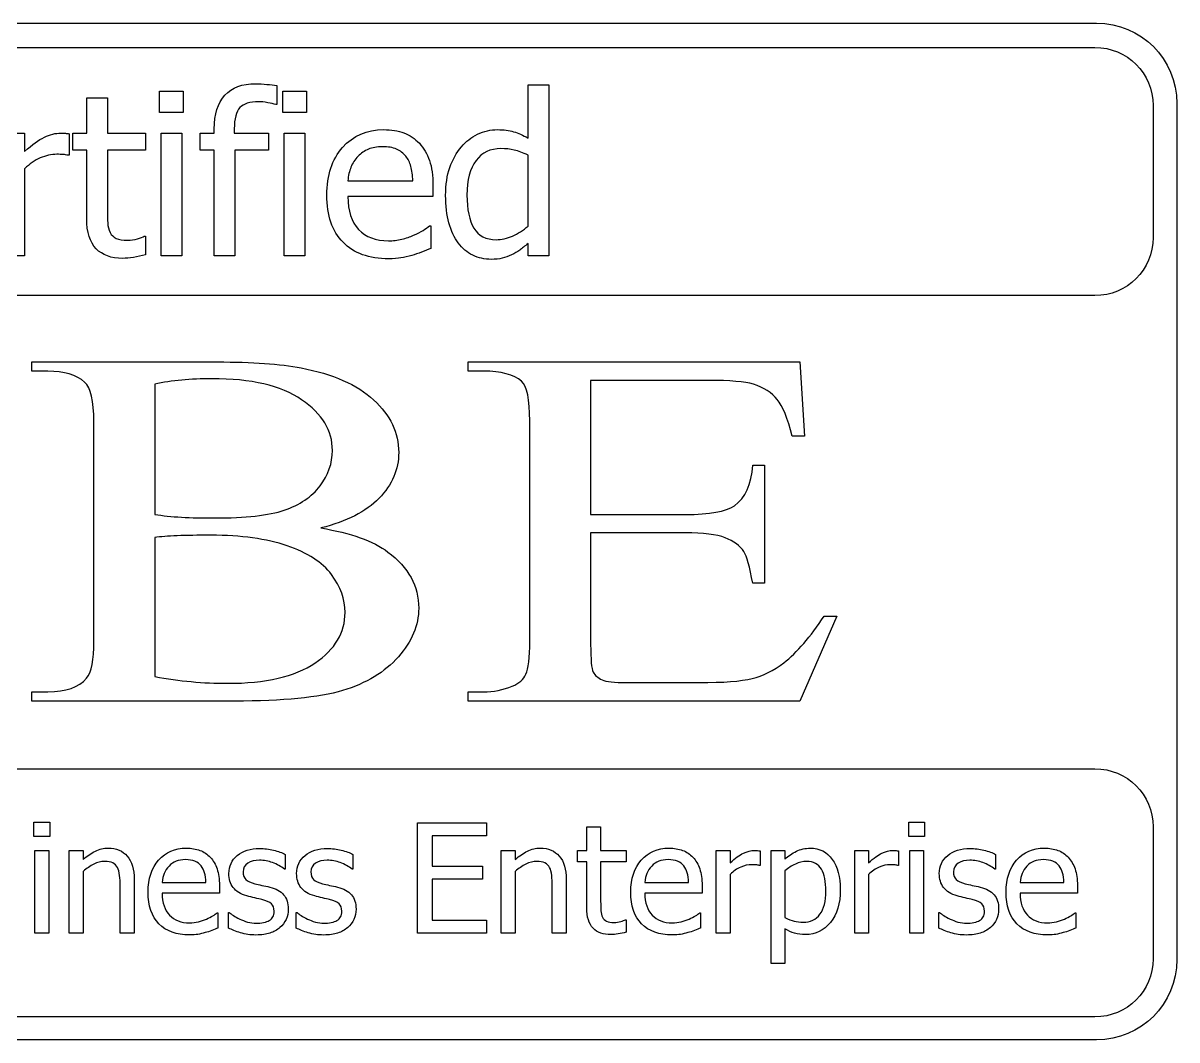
# Model space of a CAD drawing. Extents: x 0 to 436, y 0 to 122.
# Drawn here: x 384.6 to 435.8, y 0.1 to 45.3 of the extents above; entities that cross this region are included whole.
import ezdxf

# ---------------------------------------------------------------- set-up
doc = ezdxf.new("R2010")
doc.units = 0
doc.layers.get('0').update_dxf_attribs({"linetype": 'CONTINUOUS'})

msp = doc.modelspace()

# ---------------------------------------------------------------- linework, layer by layer
at = {"color": 1}
for points in [[(347.784152, 45.27106), (432.20096, 45.27106)], [(435.77067, 41.701348), (435.77067, 3.71097)], [(432.20096, 0.141259), (347.784152, 0.141259)]]:
    msp.add_lwpolyline(points, dxfattribs=at)
at = {"color": 7}
for points in [[(347.829672, 44.189999), (432.13393, 44.189999)], [(406.969141, 40.169547), (406.969141, 42.532827), (407.887111, 42.532827), (407.887111, 34.935167)], [(395.816821, 42.493768), (395.816791, 41.653916)], [(387.379291, 36.605089), (387.379291, 39.62755), (386.759181, 39.62755), (386.759181, 40.389269), (387.379291, 40.389269), (387.379291, 41.956651), (388.297261, 41.956651), (388.297261, 40.389269), (389.986711, 40.389269), (389.986711, 39.62755), (388.297261, 39.62755), (388.297261, 37.034777)], [(395.816791, 41.653916), (395.767991, 41.653916)], [(434.70928, 41.614653), (434.70928, 35.750799)], [(393.932061, 40.574823), (393.932061, 40.389276), (395.450611, 40.389276), (395.450611, 39.627557), (393.961351, 39.627557), (393.961351, 34.935174), (393.043391, 34.935174), (393.043391, 39.627557), (392.423271, 39.627557), (392.423271, 40.389276), (393.043391, 40.389276), (393.043391, 40.56994)], [(384.625421, 38.807272), (384.625421, 34.935202), (383.707451, 34.935202), (383.707451, 40.389304), (384.625421, 40.389304), (384.625421, 39.578757)], [(386.598071, 40.359974), (386.598041, 39.402941)], [(386.598041, 39.402941), (386.549241, 39.402941)], [(406.969141, 36.263292), (406.969141, 39.407823)], [(398.971081, 38.270128), (401.856831, 38.270128)], [(402.750391, 38.06505), (402.750391, 37.567003), (398.971091, 37.567003)], [(402.594141, 36.268175), (402.647841, 36.268175), (402.647841, 35.267198)], [(389.932951, 35.809192), (389.986651, 35.809192), (389.986651, 34.983996)], [(407.887111, 34.935167), (406.969141, 34.935167), (406.969141, 35.491808)], [(432.13393, 33.175452), (347.829672, 33.175452)], [(385.655575, 29.822057), (384.937434, 29.822057), (384.937434, 30.232803), (393.189014, 30.232803)], [(404.989064, 29.822057), (404.313169, 29.822057), (404.313169, 30.232803), (419.028028, 30.232803), (419.239245, 26.935733), (418.690075, 26.935733)], [(390.400931, 29.244791), (390.400931, 23.461044)], [(409.74851, 29.411311), (409.74851, 23.461044), (413.944708, 23.461044)], [(414.986712, 29.411311), (409.74851, 29.411311)], [(387.69735, 17.843815), (387.69735, 27.568504)], [(407.044918, 17.832713), (407.044918, 27.612909)], [(416.944008, 25.647989), (417.46501, 25.647989), (417.46501, 20.408202), (416.944008, 20.408202)], [(413.944708, 22.650654), (409.74851, 22.650654), (409.74851, 17.688397)], [(390.400931, 22.439725), (390.400931, 16.267438)], [(420.112279, 18.953939), (420.675526, 18.953939), (419.028028, 15.179517), (404.313169, 15.179517), (404.313169, 15.590263), (404.989064, 15.590263)], [(411.325606, 16.001009), (414.564279, 16.001009)], [(393.949401, 15.179517), (384.937434, 15.179517), (384.937434, 15.590263), (385.655575, 15.590263)], [(347.829672, 12.176178), (432.13393, 12.176178)], [(409.575591, 6.007626), (409.575591, 8.03904), (409.158801, 8.03904), (409.158801, 8.550996), (409.575591, 8.550996), (409.575591, 9.604443), (410.192561, 9.604443), (410.192561, 8.550996), (411.328051, 8.550996), (411.328051, 8.03904), (410.192561, 8.03904), (410.192561, 6.296421)], [(434.70928, 9.600831), (434.70928, 3.736976)], [(387.220141, 7.622259), (387.220141, 4.885264), (386.603171, 4.885264), (386.603171, 8.550999), (387.220141, 8.550999), (387.220141, 8.14406)], [(396.192521, 8.37379), (396.192521, 7.714155), (396.159721, 7.714155)], [(399.198621, 8.37379), (399.198621, 7.714155), (399.165821, 7.714155)], [(406.398791, 7.622259), (406.398791, 4.885264), (405.781821, 4.885264), (405.781821, 8.550999), (406.398791, 8.550999), (406.398791, 8.14406)], [(415.942231, 7.487737), (415.942231, 4.885295), (415.325251, 4.885295), (415.325251, 8.55103), (415.942221, 8.55103), (415.942221, 8.006256)], [(417.26805, 8.5313), (417.26805, 7.888079)], [(418.37072, 5.069036), (418.37072, 3.533169), (417.75375, 3.533169), (417.75375, 8.550992), (418.37072, 8.550992), (418.37072, 8.167025)], [(422.0857, 7.487737), (422.0857, 4.885295), (421.46873, 4.885295), (421.46873, 8.55103), (422.0857, 8.55103), (422.0857, 8.006256)], [(423.41153, 8.5313), (423.41152, 7.888079)], [(427.72374, 8.37379), (427.72374, 7.714155), (427.69094, 7.714155)], [(417.26805, 7.888079), (417.23525, 7.888079)], [(423.41152, 7.888079), (423.37872, 7.888079)], [(389.484561, 7.264546), (389.484611, 4.885261)], [(408.663211, 7.264546), (408.663261, 4.885261)], [(418.37072, 7.648507), (418.37072, 5.571148)], [(389.484611, 4.885261), (388.867641, 4.885261), (388.867641, 6.972466)], [(390.731641, 7.126711), (392.671201, 7.126709)], [(393.271771, 6.988877), (393.271771, 6.654137), (390.731681, 6.654137)], [(408.663261, 4.885261), (408.046291, 4.885261), (408.046291, 6.972466)], [(412.155031, 7.126711), (414.094591, 7.126709)], [(414.695151, 6.988877), (414.695151, 6.654137), (412.155061, 6.654137)], [(428.81327, 7.126711), (430.75284, 7.126709)], [(431.3534, 6.988877), (431.3534, 6.654137), (428.81331, 6.654137)], [(393.166751, 5.781182), (393.202851, 5.781182), (393.202851, 5.10842)], [(393.675431, 5.105137), (393.675431, 5.79759), (393.708231, 5.79759)], [(396.681531, 5.105137), (396.681531, 5.79759), (396.714331, 5.79759)], [(414.590131, 5.781182), (414.626231, 5.781182), (414.626231, 5.10842)], [(425.20665, 5.105137), (425.20665, 5.79759), (425.23945, 5.79759)], [(431.24839, 5.781182), (431.28449, 5.781182), (431.28449, 5.10842)], [(411.292121, 5.472694), (411.328221, 5.472694), (411.328221, 4.918075)], [(410.645621, 4.813055), (410.645451, 4.813062)], [(432.13393, 1.161629), (347.829672, 1.161629)]]:
    msp.add_lwpolyline(points, dxfattribs=at)
for points in [[(391.661541, 41.302354), (390.616621, 41.302354), (390.616621, 42.254502), (391.661541, 42.254502)], [(397.130291, 41.302354), (396.085371, 41.302354), (396.085371, 42.254502), (397.130291, 42.254502)], [(391.598041, 34.935167), (390.680071, 34.935167), (390.680071, 40.389269), (391.598041, 40.389269)], [(397.066791, 34.935167), (396.148821, 34.935167), (396.148821, 40.389269), (397.066791, 40.389269)], [(406.969141, 36.263296)], [(388.971031, 34.827742)], [(400.782601, 34.808217)], [(397.779489, 22.861577)], [(385.740151, 9.164686), (385.037851, 9.164686), (385.037851, 9.804631), (385.740151, 9.804631)], [(402.063631, 4.885261), (402.063631, 9.771813), (405.118951, 9.771813), (405.118951, 9.194222), (402.713421, 9.194222), (402.713421, 7.855261), (404.954861, 7.855261), (404.954861, 7.27767), (402.713421, 7.27767), (402.713421, 5.462852), (405.118951, 5.462852), (405.118951, 4.885261)], [(424.57002, 9.164686), (423.86772, 9.164686), (423.86772, 9.804631), (424.57002, 9.804631)], [(385.697451, 4.885261), (385.080481, 4.885261), (385.080481, 8.550996), (385.697451, 8.550996)], [(424.52732, 4.885261), (423.91035, 4.885261), (423.91035, 8.550996), (424.52732, 8.550996)], [(420.19211, 6.746024)], [(420.82877, 6.814937)], [(391.949211, 4.799941)], [(394.892931, 4.796661)], [(397.899031, 4.796661)], [(413.372601, 4.799941)], [(426.42415, 4.796661)], [(430.03086, 4.799941)]]:
    msp.add_lwpolyline(points, close=True, dxfattribs=at)
at = {"color": 1}
for points in [[(432.20096, 45.27106), (434.17858, 45.27106), (435.77067, 43.678968), (435.77067, 41.701348)], [(435.77067, 3.71097), (435.77067, 1.733349), (434.17858, 0.141259), (432.20096, 0.141259)]]:
    msp.add_open_spline(points, degree=3, dxfattribs=at)
at = {"color": 7}
for points in [[(432.13393, 44.189999), (433.56068, 44.189999), (434.70928, 43.041395), (434.70928, 41.614653)], [(393.517021, 42.068962), (393.832774, 42.41076), (394.285248, 42.581658), (394.874441, 42.581658)], [(394.874441, 42.581658), (395.043714, 42.581658), (395.209731, 42.571892), (395.372491, 42.552358)], [(395.372491, 42.552358), (395.535251, 42.536085), (395.683361, 42.516555), (395.816821, 42.493768)], [(393.043391, 40.56994), (393.043391, 41.227491), (393.201268, 41.727166), (393.517021, 42.068962)], [(394.176201, 41.517204), (394.013441, 41.344678), (393.932061, 41.030551), (393.932061, 40.574823)], [(395.006281, 41.780876), (394.618908, 41.780876), (394.342214, 41.692986), (394.176201, 41.517204)], [(395.416431, 41.736926), (395.263438, 41.766226), (395.126721, 41.780876), (395.006281, 41.780876)], [(395.767991, 41.653916), (395.686611, 41.683216), (395.569424, 41.710886), (395.416431, 41.736926)], [(398.736711, 39.74962), (399.202211, 40.276964), (399.810938, 40.540636), (400.562891, 40.540636)], [(400.562891, 40.540636), (400.901431, 40.540636), (401.200908, 40.491808), (401.461321, 40.394152)], [(404.727931, 40.335559), (405.011131, 40.472277), (405.307354, 40.540637), (405.616601, 40.540637)], [(405.616601, 40.540637), (405.890034, 40.540637), (406.127664, 40.509713), (406.329491, 40.447867)], [(384.625421, 39.578757), (384.960708, 39.874981), (385.252048, 40.083314), (385.499441, 40.203757)], [(385.499441, 40.203757), (385.750095, 40.327455), (385.992608, 40.389304), (386.226981, 40.389304)], [(386.226981, 40.389304), (386.321381, 40.389304), (386.391368, 40.386037), (386.436941, 40.379504)], [(386.436941, 40.379504), (386.485741, 40.376237), (386.539451, 40.369727), (386.598071, 40.359974)], [(401.461321, 40.394152), (401.721741, 40.296495), (401.949608, 40.1435), (402.144921, 39.935167)], [(404.010151, 39.778918), (404.208717, 40.016548), (404.447977, 40.202095), (404.727931, 40.335559)], [(406.329491, 40.447867), (406.531311, 40.389273), (406.744527, 40.2965), (406.969141, 40.169547)], [(386.056081, 39.446921), (385.808688, 39.446921), (385.562921, 39.39321), (385.318781, 39.285788)], [(386.329521, 39.437121), (386.254648, 39.443654), (386.163501, 39.446921), (386.056081, 39.446921)], [(386.549241, 39.402941), (386.480888, 39.422474), (386.407648, 39.433867), (386.329521, 39.437121)], [(398.038471, 37.63048), (398.038471, 38.519151), (398.271218, 39.225531), (398.736711, 39.74962)], [(399.884171, 39.671495), (399.714898, 39.59988), (399.560274, 39.494086), (399.420301, 39.354112)], [(400.509171, 39.7838), (400.265024, 39.7838), (400.056691, 39.746365), (399.884171, 39.671495)], [(401.129281, 39.676378), (400.963268, 39.747992), (400.756564, 39.7838), (400.509171, 39.7838)], [(401.544321, 39.363878), (401.436901, 39.500596), (401.298554, 39.604763), (401.129281, 39.676378)], [(402.144921, 39.935167), (402.340234, 39.726833), (402.489974, 39.4713), (402.594141, 39.168566)], [(403.497461, 38.860949), (403.621154, 39.212511), (403.792051, 39.518501), (404.010151, 39.778918)], [(405.767961, 39.700796), (405.295961, 39.700796), (404.926497, 39.523387), (404.659571, 39.16857)], [(406.353901, 39.637316), (406.174867, 39.679636), (405.979554, 39.700796), (405.767961, 39.700796)], [(406.969141, 39.407823), (406.741274, 39.5185), (406.536194, 39.594998), (406.353901, 39.637316)], [(385.318781, 39.285788), (385.074641, 39.178366), (384.843521, 39.01886), (384.625421, 38.807272)], [(399.420301, 39.354112), (399.283581, 39.210883), (399.179414, 39.051378), (399.107801, 38.875597)], [(401.768931, 38.909777), (401.716864, 39.088813), (401.641994, 39.24018), (401.544321, 39.363878)], [(402.594141, 39.168566), (402.698308, 38.869086), (402.750391, 38.501248), (402.750391, 38.06505)], [(404.659571, 39.16857), (404.392644, 38.817007), (404.259181, 38.307567), (404.259181, 37.640249)], [(399.107801, 38.875597), (399.036188, 38.703071), (398.990614, 38.501248), (398.971081, 38.270128)], [(401.856831, 38.270128), (401.850164, 38.517524), (401.820864, 38.73074), (401.768931, 38.909777)], [(403.311911, 37.620715), (403.311911, 38.09923), (403.373761, 38.512641), (403.497461, 38.860949)], [(398.756251, 35.540636), (398.277731, 36.032172), (398.038471, 36.728787), (398.038471, 37.63048)], [(398.971091, 37.567003), (398.971091, 36.932237), (399.130598, 36.447211), (399.449611, 36.111925)], [(403.458391, 36.400012), (403.360738, 36.754829), (403.311911, 37.16173), (403.311911, 37.620715)], [(404.259181, 37.640249), (404.259181, 36.998973), (404.361717, 36.507436), (404.566791, 36.16564)], [(388.297261, 37.034777), (388.297261, 36.758083), (388.302128, 36.544867), (388.311861, 36.395128)], [(387.799211, 35.25255), (387.519265, 35.539008), (387.379291, 35.989854), (387.379291, 36.605089)], [(388.311861, 36.395128), (388.321661, 36.245388), (388.359095, 36.105414), (388.424161, 35.975206)], [(403.873431, 35.51134), (403.694397, 35.752225), (403.556051, 36.048449), (403.458391, 36.400012)], [(388.424161, 35.975206), (388.479495, 35.861274), (388.569015, 35.775011), (388.692721, 35.716417)], [(399.449611, 36.111925), (399.768618, 35.776638), (400.209698, 35.608995), (400.772851, 35.608995)], [(401.363671, 35.677355), (401.558984, 35.722928), (401.734764, 35.781522), (401.891011, 35.853136)], [(401.891011, 35.853136), (402.057031, 35.928006), (402.197004, 35.99962), (402.310931, 36.06798)], [(402.310931, 36.06798), (402.424864, 36.139594), (402.519268, 36.206326), (402.594141, 36.268175)], [(404.566791, 36.16564), (404.771871, 35.827098), (405.100647, 35.657827), (405.553121, 35.657827)], [(406.280661, 35.81896), (406.524801, 35.929637), (406.754294, 36.077749), (406.969141, 36.263296)], [(388.692721, 35.716417), (388.816421, 35.661077), (388.984065, 35.633407), (389.195651, 35.633407)], [(389.195651, 35.633407), (389.345391, 35.633407), (389.490248, 35.654567), (389.630221, 35.696887)], [(389.630221, 35.696887), (389.770195, 35.74246), (389.871105, 35.779895), (389.932951, 35.809192)], [(400.782611, 34.808214), (399.913471, 34.808214), (399.238018, 35.052354), (398.756251, 35.540636)], [(400.772851, 35.608995), (400.974671, 35.608995), (401.171611, 35.631781), (401.363671, 35.677355)], [(404.513081, 34.969348), (404.262434, 35.093046), (404.049217, 35.27371), (403.873431, 35.51134)], [(405.553121, 35.657827), (405.794007, 35.657827), (406.036521, 35.711538), (406.280661, 35.81896)], [(406.969141, 35.491808), (406.825907, 35.371365), (406.702207, 35.272081), (406.598041, 35.193956)], [(434.70928, 35.750799), (434.70928, 34.324057), (433.56068, 33.175452), (432.13393, 33.175452)], [(388.971091, 34.827745), (388.469791, 34.827745), (388.079165, 34.969346), (387.799211, 35.25255)], [(389.459311, 34.871692), (389.283531, 34.842392), (389.120771, 34.827742), (388.971031, 34.827742)], [(389.986651, 34.983996), (389.814131, 34.935169), (389.638351, 34.897734), (389.459311, 34.871692)], [(401.329481, 34.847277), (401.186248, 34.821237), (401.003954, 34.808217), (400.782601, 34.808217)], [(401.817761, 34.959581), (401.638721, 34.910754), (401.475961, 34.873319), (401.329481, 34.847277)], [(402.247451, 35.106066), (402.087944, 35.044219), (401.944714, 34.995391), (401.817761, 34.959581)], [(402.647841, 35.267198), (402.540414, 35.224878), (402.406951, 35.171167), (402.247451, 35.106066)], [(405.338281, 34.783801), (405.042054, 34.783801), (404.766987, 34.84565), (404.513081, 34.969348)], [(405.826561, 34.837511), (405.686587, 34.801704), (405.523827, 34.783801), (405.338281, 34.783801)], [(406.231831, 34.979112), (406.101624, 34.917265), (405.966534, 34.870065), (405.826561, 34.837511)], [(406.598041, 35.193956), (406.493874, 35.115831), (406.371804, 35.044216), (406.231831, 34.979112)], [(393.189014, 30.232803), (394.728558, 30.232803), (395.963008, 30.143993), (396.892366, 29.966373)], [(387.288995, 29.333602), (386.922882, 29.659239), (386.378408, 29.822057), (385.655575, 29.822057)], [(396.892366, 29.966373), (398.300491, 29.699943), (399.37536, 29.22629), (400.116972, 28.545414)], [(406.678808, 29.378007), (406.340859, 29.67404), (405.777611, 29.822057), (404.989064, 29.822057)], [(387.69735, 27.568504), (387.69735, 28.501008), (387.561231, 29.089374), (387.288995, 29.333602)], [(392.935552, 29.489019), (391.996802, 29.489019), (391.151928, 29.407609), (390.400931, 29.244791)], [(396.920533, 28.556515), (396.009947, 29.178184), (394.68162, 29.489019), (392.935552, 29.489019)], [(407.044918, 27.612909), (407.044918, 28.567616), (406.922881, 29.155982), (406.678808, 29.378007)], [(416.972164, 29.244792), (416.596665, 29.355805), (415.934848, 29.411311), (414.986712, 29.411311)], [(418.028258, 28.567616), (417.79357, 28.86365), (417.441539, 29.089375), (416.972164, 29.244792)], [(398.286413, 26.302961), (398.286413, 27.18366), (397.83112, 27.934845), (396.920533, 28.556515)], [(400.116972, 28.545414), (400.858576, 27.871938), (401.229378, 27.094851), (401.229378, 26.214152)], [(418.690075, 26.935733), (418.492937, 27.727622), (418.272331, 28.271583), (418.028258, 28.567616)], [(397.737243, 24.726585), (398.103356, 25.207639), (398.286413, 25.733098), (398.286413, 26.302961)], [(401.229378, 26.214152), (401.229378, 25.459268), (400.938367, 24.782092), (400.356344, 24.182625)], [(416.127297, 23.849587), (416.615443, 24.190026), (416.88768, 24.789493), (416.944008, 25.647989)], [(396.146069, 23.649765), (396.840738, 23.886591), (397.37113, 24.245531), (397.737243, 24.726585)], [(400.356344, 24.182625), (399.774322, 23.590559), (398.91537, 23.150209), (397.779489, 22.861577)], [(393.062278, 23.305626), (394.432854, 23.305626), (395.460784, 23.420339), (396.146069, 23.649765)], [(413.944708, 23.461044), (415.033654, 23.461044), (415.761184, 23.590559), (416.127297, 23.849587)], [(390.400931, 23.461044), (390.748273, 23.409238), (391.14255, 23.368533), (391.583762, 23.338931)], [(391.583762, 23.338931), (392.034358, 23.316727), (392.527197, 23.305626), (393.062278, 23.305626)], [(392.893307, 22.539641), (392.311284, 22.539641), (391.813749, 22.532239), (391.400701, 22.517434)], [(396.272794, 22.073389), (395.362215, 22.384223), (394.235719, 22.539641), (392.893307, 22.539641)], [(397.779489, 22.861577), (399.103123, 22.639552), (400.093501, 22.284313), (400.750621, 21.795858)], [(415.718942, 22.428629), (415.334058, 22.576645), (414.742647, 22.650654), (413.944708, 22.650654)], [(391.400701, 22.517434), (390.987654, 22.50263), (390.654397, 22.476727), (390.400931, 22.439725)], [(398.244167, 20.796746), (397.840505, 21.337006), (397.183381, 21.762554), (396.272794, 22.073389)], [(416.549731, 21.81806), (416.380756, 22.077089), (416.103826, 22.280612), (415.718942, 22.428629)], [(400.750621, 21.795858), (401.661208, 21.114981), (402.116501, 20.282388), (402.116501, 19.298078)], [(416.944008, 20.408202), (416.812582, 21.140884), (416.681156, 21.610837), (416.549731, 21.81806)], [(398.849661, 19.109357), (398.849661, 19.694022), (398.64783, 20.256485), (398.244167, 20.796746)], [(397.511949, 16.866906), (398.403757, 17.473773), (398.849661, 18.221257), (398.849661, 19.109357)], [(402.116501, 19.298078), (402.116501, 18.550594), (401.816101, 17.832714), (401.2153, 17.144436)], [(418.323966, 16.878006), (418.905988, 17.336858), (419.502092, 18.028835), (420.112279, 18.953939)], [(387.373475, 16.189729), (387.589391, 16.448758), (387.69735, 17.00012), (387.69735, 17.843815)], [(406.875947, 16.37845), (406.988594, 16.615277), (407.044918, 17.100031), (407.044918, 17.832713)], [(409.74851, 17.688397), (409.74851, 17.022322), (409.786059, 16.615277), (409.861157, 16.46726)], [(401.2153, 17.144436), (400.614499, 16.46356), (399.788404, 15.964004), (398.737014, 15.645768)], [(393.625537, 15.967704), (395.324662, 15.967704), (396.620133, 16.267438), (397.511949, 16.866906)], [(409.861157, 16.46726), (409.936256, 16.326645), (410.067681, 16.211932), (410.255434, 16.123122)], [(416.91584, 16.178629), (417.403994, 16.297042), (417.873369, 16.530168), (418.323966, 16.878006)], [(385.655575, 15.590263), (386.453506, 15.590263), (387.02614, 15.790085), (387.373475, 16.189729)], [(390.400931, 16.267438), (391.489878, 16.067616), (392.564746, 15.967704), (393.625537, 15.967704)], [(406.270453, 15.845591), (406.570854, 15.964004), (406.772685, 16.141624), (406.875947, 16.37845)], [(410.255434, 16.123122), (410.44318, 16.041713), (410.799904, 16.001009), (411.325606, 16.001009)], [(414.564279, 16.001009), (415.64384, 16.001009), (416.427694, 16.060215), (416.91584, 16.178629)], [(398.737014, 15.645768), (397.695001, 15.334934), (396.09913, 15.179517), (393.949401, 15.179517)], [(404.989064, 15.590263), (405.439661, 15.590263), (405.866791, 15.675372), (406.270453, 15.845591)], [(432.13393, 12.176178), (433.56068, 12.176178), (434.70928, 11.027573), (434.70928, 9.600831)], [(387.220141, 8.14406), (387.403921, 8.308148), (387.585511, 8.433949), (387.764911, 8.521463)], [(387.764911, 8.521463), (387.944318, 8.608977), (388.133568, 8.652734), (388.332661, 8.652734)], [(388.332661, 8.652734), (388.693655, 8.652734), (388.975885, 8.533497), (389.179351, 8.295021)], [(389.179351, 8.295021), (389.382825, 8.058734), (389.484561, 7.715242), (389.484561, 7.264546)], [(390.574151, 8.121084), (390.887018, 8.475516), (391.296148, 8.652731), (391.801541, 8.652731)], [(391.801541, 8.652731), (392.029074, 8.652731), (392.230354, 8.619915), (392.405381, 8.554281)], [(392.405381, 8.554281), (392.580408, 8.488648), (392.733558, 8.385819), (392.864831, 8.245794)], [(392.864831, 8.245794), (392.996098, 8.105772), (393.096738, 7.934027), (393.166751, 7.730557)], [(393.691821, 7.52053), (393.691821, 7.850895), (393.816528, 8.12), (394.065941, 8.327845)], [(394.065941, 8.327845), (394.315354, 8.535691), (394.646811, 8.639613), (395.060311, 8.639613)], [(395.060311, 8.639613), (395.263784, 8.639613), (395.468348, 8.614453), (395.674001, 8.564133)], [(395.674001, 8.564133), (395.879661, 8.513813), (396.052501, 8.450366), (396.192521, 8.37379)], [(396.697921, 7.52053), (396.697921, 7.850895), (396.822628, 8.12), (397.072041, 8.327845)], [(397.072041, 8.327845), (397.321454, 8.535691), (397.652911, 8.639613), (398.066411, 8.639613)], [(398.066411, 8.639613), (398.269884, 8.639613), (398.474448, 8.614453), (398.680101, 8.564133)], [(398.680101, 8.564133), (398.885761, 8.513813), (399.058601, 8.450366), (399.198621, 8.37379)], [(406.398791, 8.14406), (406.582571, 8.308148), (406.764161, 8.433949), (406.943561, 8.521463)], [(406.943561, 8.521463), (407.122967, 8.608977), (407.312217, 8.652734), (407.511311, 8.652734)], [(407.511311, 8.652734), (407.872304, 8.652734), (408.154534, 8.533497), (408.358001, 8.295021)], [(408.358001, 8.295021), (408.561474, 8.058734), (408.663211, 7.715242), (408.663211, 7.264546)], [(411.997541, 8.121084), (412.310401, 8.475516), (412.719527, 8.652731), (413.224921, 8.652731)], [(413.224921, 8.652731), (413.452454, 8.652731), (413.653734, 8.619915), (413.828761, 8.554281)], [(413.828761, 8.554281), (414.003787, 8.488648), (414.156937, 8.385819), (414.288211, 8.245794)], [(414.288211, 8.245794), (414.419484, 8.105772), (414.520124, 7.934027), (414.590131, 7.730557)], [(415.942221, 8.006256), (416.167567, 8.20535), (416.363381, 8.345373), (416.529661, 8.426323)], [(416.529661, 8.426323), (416.698121, 8.509461), (416.861114, 8.55103), (417.01864, 8.55103)], [(417.01864, 8.55103), (417.082107, 8.55103), (417.129147, 8.54883), (417.15976, 8.54443)], [(417.15976, 8.54443), (417.19256, 8.54223), (417.228657, 8.537854), (417.26805, 8.5313)], [(418.37072, 8.167025), (418.523874, 8.304859), (418.693434, 8.419721), (418.8794, 8.511611)], [(418.8794, 8.511611), (419.067554, 8.605689), (419.272117, 8.652727), (419.49309, 8.652727)], [(419.49309, 8.652727), (419.913157, 8.652727), (420.24024, 8.486451), (420.47434, 8.153898)], [(422.0857, 8.006256), (422.311047, 8.20535), (422.50686, 8.345373), (422.67314, 8.426323)], [(422.67314, 8.426323), (422.8416, 8.509461), (423.004594, 8.55103), (423.16212, 8.55103)], [(423.16212, 8.55103), (423.225587, 8.55103), (423.272627, 8.54883), (423.30324, 8.54443)], [(423.30324, 8.54443), (423.33604, 8.54223), (423.372137, 8.537854), (423.41153, 8.5313)], [(425.22304, 7.52053), (425.22304, 7.850895), (425.347747, 8.12), (425.59716, 8.327845)], [(425.59716, 8.327845), (425.846574, 8.535691), (426.17803, 8.639613), (426.59153, 8.639613)], [(426.59153, 8.639613), (426.795004, 8.639613), (426.999567, 8.614453), (427.20522, 8.564133)], [(427.20522, 8.564133), (427.41088, 8.513813), (427.58372, 8.450366), (427.72374, 8.37379)], [(428.65579, 8.121084), (428.96865, 8.475516), (429.377777, 8.652731), (429.88317, 8.652731)], [(429.88317, 8.652731), (430.110703, 8.652731), (430.311987, 8.619915), (430.48702, 8.554281)], [(430.48702, 8.554281), (430.662047, 8.488648), (430.815193, 8.385819), (430.94646, 8.245794)], [(430.94646, 8.245794), (431.077733, 8.105772), (431.178377, 7.934027), (431.24839, 7.730557)], [(387.696001, 7.94059), (387.534095, 7.85964), (387.375475, 7.75353), (387.220141, 7.622259)], [(388.171851, 8.065297), (388.018705, 8.065297), (387.860088, 8.023728), (387.696001, 7.94059)], [(388.539411, 7.996377), (388.449711, 8.042324), (388.327191, 8.065297), (388.171851, 8.065297)], [(388.749441, 7.792908), (388.699108, 7.884798), (388.629098, 7.952621), (388.539411, 7.996377)], [(388.841341, 7.441758), (388.826008, 7.588344), (388.795375, 7.705394), (388.749441, 7.792908)], [(390.104861, 6.696797), (390.104861, 7.294079), (390.261291, 7.768842), (390.574151, 8.121084)], [(391.033571, 7.855263), (390.941684, 7.758998), (390.871674, 7.651794), (390.823541, 7.53365)], [(391.345341, 8.068578), (391.231574, 8.020445), (391.127651, 7.94934), (391.033571, 7.855263)], [(391.765411, 8.144058), (391.601318, 8.144058), (391.461294, 8.118898), (391.345341, 8.068578)], [(392.182191, 8.071858), (392.070611, 8.119992), (391.931684, 8.144058), (391.765411, 8.144058)], [(392.461141, 7.861825), (392.388941, 7.953715), (392.295958, 8.023726), (392.182191, 8.071858)], [(392.612101, 7.55662), (392.577101, 7.676952), (392.526781, 7.778687), (392.461141, 7.861825)], [(393.166751, 7.730557), (393.236764, 7.529275), (393.271771, 7.282049), (393.271771, 6.988877)], [(394.531961, 7.989824), (394.391941, 7.904498), (394.321931, 7.775415), (394.321931, 7.602575)], [(395.047201, 8.117813), (394.843728, 8.117813), (394.671981, 8.07515), (394.531961, 7.989824)], [(395.631351, 8.009514), (395.438824, 8.081714), (395.244108, 8.117813), (395.047201, 8.117813)], [(396.159721, 7.714155), (396.002194, 7.838863), (395.826071, 7.937316), (395.631351, 8.009514)], [(397.538061, 7.989824), (397.398041, 7.904498), (397.328031, 7.775415), (397.328031, 7.602575)], [(398.053301, 8.117813), (397.849828, 8.117813), (397.678081, 8.07515), (397.538061, 7.989824)], [(398.637451, 8.009514), (398.444918, 8.081714), (398.250201, 8.117813), (398.053301, 8.117813)], [(399.165821, 7.714155), (399.008294, 7.838863), (398.832171, 7.937316), (398.637451, 8.009514)], [(406.874651, 7.94059), (406.712744, 7.85964), (406.554124, 7.75353), (406.398791, 7.622259)], [(407.350501, 8.065297), (407.197354, 8.065297), (407.038737, 8.023728), (406.874651, 7.94059)], [(407.718061, 7.996377), (407.628361, 8.042324), (407.505841, 8.065297), (407.350501, 8.065297)], [(407.928091, 7.792908), (407.877757, 7.884798), (407.807747, 7.952621), (407.718061, 7.996377)], [(408.019991, 7.441758), (408.004657, 7.588344), (407.974024, 7.705394), (407.928091, 7.792908)], [(411.528241, 6.696797), (411.528241, 7.294079), (411.684674, 7.768842), (411.997541, 8.121084)], [(412.456961, 7.855263), (412.365074, 7.758998), (412.295064, 7.651794), (412.246931, 7.53365)], [(412.768731, 8.068578), (412.654964, 8.020445), (412.551041, 7.94934), (412.456961, 7.855263)], [(413.188801, 8.144058), (413.024714, 8.144058), (412.884691, 8.118898), (412.768731, 8.068578)], [(413.605581, 8.071858), (413.494001, 8.119992), (413.355074, 8.144058), (413.188801, 8.144058)], [(413.884531, 7.861825), (413.812331, 7.953715), (413.719347, 8.023726), (413.605581, 8.071858)], [(414.035491, 7.55662), (414.000491, 7.676952), (413.950171, 7.778687), (413.884531, 7.861825)], [(414.590131, 7.730557), (414.660144, 7.529275), (414.695151, 7.282049), (414.695151, 6.988877)], [(416.408241, 7.80935), (416.244154, 7.737152), (416.088817, 7.629947), (415.942231, 7.487737)], [(416.90379, 7.917649), (416.737511, 7.917649), (416.572327, 7.88155), (416.408241, 7.80935)], [(417.08757, 7.911049), (417.037237, 7.915449), (416.975977, 7.917649), (416.90379, 7.917649)], [(417.23525, 7.888079), (417.189317, 7.901206), (417.14009, 7.908863), (417.08757, 7.911049)], [(418.83345, 7.947148), (418.67155, 7.870574), (418.517307, 7.771027), (418.37072, 7.648507)], [(419.34213, 8.065291), (419.167104, 8.065291), (418.997544, 8.02591), (418.83345, 7.947148)], [(419.99192, 7.717424), (419.85846, 7.949336), (419.641864, 8.065291), (419.34213, 8.065291)], [(420.19211, 6.746021), (420.19211, 7.163899), (420.12538, 7.4877), (419.99192, 7.717424)], [(420.47434, 8.153898), (420.710627, 7.821346), (420.82877, 7.375025), (420.82877, 6.814937)], [(422.55171, 7.80935), (422.387624, 7.737152), (422.232287, 7.629947), (422.0857, 7.487737)], [(423.04726, 7.917649), (422.88098, 7.917649), (422.715797, 7.88155), (422.55171, 7.80935)], [(423.23104, 7.911049), (423.180707, 7.915449), (423.119447, 7.917649), (423.04726, 7.917649)], [(423.37872, 7.888079), (423.332787, 7.901206), (423.28356, 7.908863), (423.23104, 7.911049)], [(426.06319, 7.989824), (425.923164, 7.904498), (425.85315, 7.775415), (425.85315, 7.602575)], [(426.57843, 8.117813), (426.374957, 8.117813), (426.20321, 8.07515), (426.06319, 7.989824)], [(427.16258, 8.009514), (426.970047, 8.081714), (426.77533, 8.117813), (426.57843, 8.117813)], [(427.69094, 7.714155), (427.53342, 7.838863), (427.3573, 7.937316), (427.16258, 8.009514)], [(428.1865, 6.696797), (428.1865, 7.294079), (428.34293, 7.768842), (428.65579, 8.121084)], [(429.11521, 7.855263), (429.023317, 7.758998), (428.953304, 7.651794), (428.90517, 7.53365)], [(429.42697, 8.068578), (429.313204, 8.020445), (429.209284, 7.94934), (429.11521, 7.855263)], [(429.84704, 8.144058), (429.682954, 8.144058), (429.54293, 8.118898), (429.42697, 8.068578)], [(430.26383, 8.071858), (430.152243, 8.119992), (430.013314, 8.144058), (429.84704, 8.144058)], [(430.54278, 7.861825), (430.47058, 7.953715), (430.377597, 8.023726), (430.26383, 8.071858)], [(430.69374, 7.55662), (430.65874, 7.676952), (430.60842, 7.778687), (430.54278, 7.861825)], [(431.24839, 7.730557), (431.318397, 7.529275), (431.3534, 7.282049), (431.3534, 6.988877)], [(388.867641, 6.972466), (388.867641, 7.14093), (388.858875, 7.297361), (388.841341, 7.441758)], [(390.823541, 7.53365), (390.775408, 7.417694), (390.744774, 7.282048), (390.731641, 7.126711)], [(392.671201, 7.126709), (392.666534, 7.292985), (392.646834, 7.436289), (392.612101, 7.55662)], [(393.882161, 6.903557), (393.755268, 7.074209), (393.691821, 7.279867), (393.691821, 7.52053)], [(394.321931, 7.602575), (394.321931, 7.449426), (394.363498, 7.334564), (394.446631, 7.257989)], [(394.446631, 7.257989), (394.529771, 7.183603), (394.663231, 7.122343), (394.847011, 7.07421)], [(396.888261, 6.903557), (396.761368, 7.074209), (396.697921, 7.279867), (396.697921, 7.52053)], [(397.328031, 7.602575), (397.328031, 7.449426), (397.369598, 7.334564), (397.452731, 7.257989)], [(397.452731, 7.257989), (397.535871, 7.183603), (397.669331, 7.122343), (397.853111, 7.07421)], [(408.046291, 6.972466), (408.046291, 7.14093), (408.037524, 7.297361), (408.019991, 7.441758)], [(412.246931, 7.53365), (412.198797, 7.417694), (412.168164, 7.282048), (412.155031, 7.126711)], [(414.094591, 7.126709), (414.089924, 7.292985), (414.070224, 7.436289), (414.035491, 7.55662)], [(425.41338, 6.903557), (425.286487, 7.074209), (425.22304, 7.279867), (425.22304, 7.52053)], [(425.85315, 7.602575), (425.85315, 7.449426), (425.89472, 7.334564), (425.97786, 7.257989)], [(425.97786, 7.257989), (426.061, 7.183603), (426.19446, 7.122343), (426.37824, 7.07421)], [(428.90517, 7.53365), (428.857037, 7.417694), (428.826404, 7.282048), (428.81327, 7.126711)], [(430.75284, 7.126709), (430.748173, 7.292985), (430.728473, 7.436289), (430.69374, 7.55662)], [(390.587281, 5.292201), (390.265668, 5.622565), (390.104861, 6.090764), (390.104861, 6.696797)], [(394.492571, 6.529436), (394.212524, 6.610386), (394.009054, 6.735093), (393.882161, 6.903557)], [(394.847011, 7.07421), (394.938898, 7.050144), (395.040631, 7.026077), (395.152211, 7.00201)], [(395.152211, 7.00201), (395.265978, 6.98013), (395.385218, 6.953877), (395.509931, 6.92325)], [(395.509931, 6.92325), (395.781218, 6.855427), (395.984684, 6.742753), (396.120331, 6.585228)], [(397.498671, 6.529436), (397.218624, 6.610386), (397.015154, 6.735093), (396.888261, 6.903557)], [(397.853111, 7.07421), (397.944998, 7.050144), (398.046731, 7.026077), (398.158311, 7.00201)], [(398.158311, 7.00201), (398.272078, 6.98013), (398.391318, 6.953877), (398.516031, 6.92325)], [(398.516031, 6.92325), (398.787318, 6.855427), (398.990784, 6.742753), (399.126431, 6.585228)], [(412.010661, 5.292201), (411.689047, 5.622565), (411.528241, 6.090764), (411.528241, 6.696797)], [(419.92628, 5.71883), (420.1035, 5.95293), (420.19211, 6.295328), (420.19211, 6.746024)], [(420.82877, 6.814941), (420.82877, 6.204533), (420.682184, 5.717737), (420.38901, 5.354554)], [(426.02379, 6.529436), (425.743744, 6.610386), (425.540274, 6.735093), (425.41338, 6.903557)], [(426.37824, 7.07421), (426.470127, 7.050144), (426.57186, 7.026077), (426.68344, 7.00201)], [(426.68344, 7.00201), (426.797207, 6.98013), (426.916444, 6.953877), (427.04115, 6.92325)], [(427.04115, 6.92325), (427.312444, 6.855427), (427.515914, 6.742753), (427.65156, 6.585228)], [(428.66892, 5.292201), (428.347307, 5.622565), (428.1865, 6.090764), (428.1865, 6.696797)], [(390.731681, 6.654137), (390.731681, 6.227507), (390.838884, 5.901518), (391.053291, 5.67617)], [(394.843721, 6.444106), (394.716821, 6.47036), (394.599771, 6.498803), (394.492571, 6.529436)], [(395.152201, 6.375186), (395.073441, 6.39488), (394.970614, 6.417853), (394.843721, 6.444106)], [(395.575551, 6.188125), (395.496791, 6.262512), (395.355674, 6.324866), (395.152201, 6.375186)], [(395.696981, 5.856667), (395.696981, 6.003253), (395.656504, 6.113739), (395.575551, 6.188125)], [(396.120331, 6.585228), (396.258171, 6.427704), (396.327091, 6.213295), (396.327091, 5.942002)], [(397.849821, 6.444106), (397.722921, 6.47036), (397.605871, 6.498803), (397.498671, 6.529436)], [(398.158301, 6.375186), (398.079541, 6.39488), (397.976714, 6.417853), (397.849821, 6.444106)], [(398.581651, 6.188125), (398.502891, 6.262512), (398.361774, 6.324866), (398.158301, 6.375186)], [(398.703081, 5.856667), (398.703081, 6.003253), (398.662604, 6.113739), (398.581651, 6.188125)], [(399.126431, 6.585228), (399.264271, 6.427704), (399.333191, 6.213295), (399.333191, 5.942002)], [(410.192561, 6.296421), (410.192561, 6.110455), (410.195894, 5.967151), (410.202561, 5.86651)], [(412.155061, 6.654137), (412.155061, 6.227507), (412.262264, 5.901518), (412.476671, 5.67617)], [(426.37494, 6.444106), (426.24804, 6.47036), (426.13099, 6.498803), (426.02379, 6.529436)], [(426.68342, 6.375186), (426.60466, 6.39488), (426.501834, 6.417853), (426.37494, 6.444106)], [(427.10677, 6.188125), (427.02801, 6.262512), (426.886894, 6.324866), (426.68342, 6.375186)], [(427.2282, 5.856667), (427.2282, 6.003253), (427.187724, 6.113739), (427.10677, 6.188125)], [(427.65156, 6.585228), (427.789394, 6.427704), (427.85831, 6.213295), (427.85831, 5.942002)], [(428.81331, 6.654137), (428.81331, 6.227507), (428.920517, 5.901518), (429.13493, 5.67617)], [(391.053291, 5.67617), (391.267704, 5.450822), (391.564158, 5.338148), (391.942651, 5.338148)], [(392.694181, 5.502232), (392.805761, 5.552552), (392.899838, 5.600685), (392.976411, 5.646629)], [(392.976411, 5.646629), (393.052984, 5.694763), (393.116431, 5.739614), (393.166751, 5.781182)], [(393.708231, 5.79759), (393.760764, 5.756024), (393.822024, 5.710079), (393.892011, 5.659756)], [(393.892011, 5.659756), (393.964211, 5.609436), (394.059384, 5.556928), (394.177531, 5.502231)], [(395.644481, 5.600689), (395.679481, 5.657576), (395.696981, 5.742902), (395.696981, 5.856667)], [(396.327091, 5.942002), (396.327091, 5.784477), (396.295358, 5.634609), (396.231891, 5.492399)], [(396.714331, 5.79759), (396.766864, 5.756024), (396.828124, 5.710079), (396.898111, 5.659756)], [(396.898111, 5.659756), (396.970311, 5.609436), (397.065484, 5.556928), (397.183631, 5.502231)], [(398.650581, 5.600689), (398.685581, 5.657576), (398.703081, 5.742902), (398.703081, 5.856667)], [(399.333191, 5.942002), (399.333191, 5.784477), (399.301458, 5.634609), (399.237991, 5.492399)], [(409.857821, 5.098576), (409.669667, 5.291107), (409.575591, 5.594124), (409.575591, 6.007626)], [(410.202561, 5.86651), (410.209227, 5.76587), (410.234394, 5.671792), (410.278061, 5.584278)], [(412.476671, 5.67617), (412.691084, 5.450822), (412.987537, 5.338148), (413.366031, 5.338148)], [(414.117561, 5.502232), (414.229141, 5.552552), (414.323217, 5.600685), (414.399791, 5.646629)], [(414.399791, 5.646629), (414.476364, 5.694763), (414.539811, 5.739614), (414.590131, 5.781182)], [(419.18132, 5.367681), (419.500747, 5.367681), (419.749067, 5.484731), (419.92628, 5.71883)], [(425.23945, 5.79759), (425.291984, 5.756024), (425.353244, 5.710079), (425.42323, 5.659756)], [(425.42323, 5.659756), (425.49543, 5.609436), (425.590604, 5.556928), (425.70875, 5.502231)], [(427.1757, 5.600689), (427.2107, 5.657576), (427.2282, 5.742902), (427.2282, 5.856667)], [(427.85831, 5.942002), (427.85831, 5.784477), (427.826577, 5.634609), (427.76311, 5.492399)], [(429.13493, 5.67617), (429.349337, 5.450822), (429.64579, 5.338148), (430.02429, 5.338148)], [(430.77581, 5.502232), (430.88739, 5.552552), (430.981467, 5.600685), (431.05804, 5.646629)], [(431.05804, 5.646629), (431.134613, 5.694763), (431.198063, 5.739614), (431.24839, 5.781182)], [(391.949211, 4.799935), (391.365058, 4.799935), (390.911081, 4.964024), (390.587281, 5.292201)], [(391.942651, 5.338148), (392.078298, 5.338148), (392.210664, 5.353462), (392.339751, 5.384088)], [(392.339751, 5.384088), (392.471018, 5.414722), (392.589161, 5.454103), (392.694181, 5.502232)], [(394.177531, 5.502231), (394.282544, 5.454098), (394.397404, 5.411435), (394.522111, 5.374242)], [(394.522111, 5.374242), (394.649011, 5.337049), (394.780284, 5.318452), (394.915931, 5.318452)], [(394.915931, 5.318452), (395.014378, 5.318452), (395.119394, 5.329392), (395.230981, 5.351272)], [(395.230981, 5.351272), (395.342561, 5.375339), (395.425698, 5.404876), (395.480391, 5.439882)], [(395.480391, 5.439882), (395.556964, 5.490202), (395.611661, 5.543805), (395.644481, 5.600689)], [(395.959511, 5.131405), (395.828238, 5.022013), (395.679464, 4.938875), (395.513191, 4.881991)], [(396.231891, 5.492399), (396.170624, 5.352377), (396.079831, 5.232046), (395.959511, 5.131405)], [(397.183631, 5.502231), (397.288644, 5.454098), (397.403504, 5.411435), (397.528211, 5.374242)], [(397.528211, 5.374242), (397.655111, 5.337049), (397.786384, 5.318452), (397.922031, 5.318452)], [(397.922031, 5.318452), (398.020478, 5.318452), (398.125491, 5.329392), (398.237071, 5.351272)], [(398.237071, 5.351272), (398.348651, 5.375339), (398.431791, 5.404876), (398.486491, 5.439882)], [(398.486491, 5.439882), (398.563064, 5.490202), (398.617761, 5.543805), (398.650581, 5.600689)], [(398.965611, 5.131405), (398.834338, 5.022013), (398.685564, 4.938875), (398.519291, 4.881991)], [(399.237991, 5.492399), (399.176724, 5.352377), (399.085931, 5.232046), (398.965611, 5.131405)], [(410.278061, 5.584278), (410.315261, 5.507704), (410.375424, 5.449726), (410.458551, 5.410344)], [(410.458551, 5.410344), (410.541691, 5.373151), (410.654367, 5.354554), (410.796581, 5.354554)], [(410.796581, 5.354554), (410.897221, 5.354554), (410.994577, 5.368774), (411.088651, 5.397214)], [(411.088651, 5.397214), (411.182731, 5.427841), (411.250554, 5.453001), (411.292121, 5.472694)], [(413.372601, 4.799935), (412.788441, 4.799935), (412.334461, 4.964024), (412.010661, 5.292201)], [(413.366031, 5.338148), (413.501677, 5.338148), (413.634044, 5.353462), (413.763131, 5.384088)], [(413.763131, 5.384088), (413.894397, 5.414722), (414.012541, 5.454103), (414.117561, 5.502232)], [(418.37072, 5.571148), (418.532627, 5.492386), (418.670464, 5.438783), (418.78423, 5.410341)], [(418.78423, 5.410341), (418.900184, 5.381901), (419.032547, 5.367681), (419.18132, 5.367681)], [(420.38901, 5.354554), (420.09803, 4.99356), (419.72938, 4.813062), (419.28306, 4.813062)], [(425.70875, 5.502231), (425.813764, 5.454098), (425.928624, 5.411435), (426.05333, 5.374242)], [(426.05333, 5.374242), (426.18023, 5.337049), (426.3115, 5.318452), (426.44714, 5.318452)], [(426.44714, 5.318452), (426.545594, 5.318452), (426.65061, 5.329392), (426.76219, 5.351272)], [(426.76219, 5.351272), (426.87377, 5.375339), (426.95691, 5.404876), (427.01161, 5.439882)], [(427.01161, 5.439882), (427.088184, 5.490202), (427.14288, 5.543805), (427.1757, 5.600689)], [(427.49073, 5.131405), (427.359457, 5.022013), (427.210684, 4.938875), (427.04441, 4.881991)], [(427.76311, 5.492399), (427.701844, 5.352377), (427.61105, 5.232046), (427.49073, 5.131405)], [(430.03085, 4.799935), (429.446697, 4.799935), (428.99272, 4.964024), (428.66892, 5.292201)], [(430.02429, 5.338148), (430.159937, 5.338148), (430.2923, 5.353462), (430.42138, 5.384088)], [(430.42138, 5.384088), (430.552653, 5.414722), (430.670797, 5.454103), (430.77581, 5.502232)], [(392.316771, 4.826191), (392.220511, 4.808691), (392.097991, 4.799941), (391.949211, 4.799941)], [(392.644951, 4.901671), (392.524618, 4.868851), (392.415224, 4.843691), (392.316771, 4.826191)], [(392.933751, 5.000121), (392.826544, 4.958555), (392.730278, 4.925738), (392.644951, 4.901671)], [(393.202851, 5.10842), (393.130651, 5.07998), (393.040951, 5.043881), (392.933751, 5.000121)], [(394.203791, 4.895104), (393.991571, 4.960738), (393.815451, 5.030749), (393.675431, 5.105137)], [(394.892961, 4.796654), (394.647928, 4.796654), (394.418204, 4.829471), (394.203791, 4.895104)], [(395.513191, 4.881991), (395.349098, 4.825105), (395.142344, 4.796661), (394.892931, 4.796661)], [(397.209891, 4.895104), (396.997671, 4.960738), (396.821551, 5.030749), (396.681531, 5.105137)], [(397.899061, 4.796654), (397.654021, 4.796654), (397.424298, 4.829471), (397.209891, 4.895104)], [(398.519291, 4.881991), (398.355198, 4.825105), (398.148444, 4.796661), (397.899031, 4.796661)], [(410.645451, 4.813062), (410.308517, 4.813062), (410.045974, 4.908234), (409.857821, 5.098576)], [(410.973791, 4.842595), (410.855651, 4.822902), (410.746261, 4.813055), (410.645621, 4.813055)], [(411.328221, 4.918075), (411.212267, 4.885255), (411.094124, 4.860095), (410.973791, 4.842595)], [(413.740151, 4.826191), (413.643891, 4.808691), (413.521374, 4.799941), (413.372601, 4.799941)], [(414.068331, 4.901671), (413.947997, 4.868851), (413.838604, 4.843691), (413.740151, 4.826191)], [(414.357131, 5.000121), (414.249924, 4.958555), (414.153657, 4.925738), (414.068331, 4.901671)], [(414.626231, 5.10842), (414.554031, 5.07998), (414.464331, 5.043881), (414.357131, 5.000121)], [(418.80064, 4.875412), (418.660614, 4.916979), (418.517307, 4.98152), (418.37072, 5.069036)], [(419.28306, 4.813062), (419.101467, 4.813062), (418.94066, 4.833846), (418.80064, 4.875412)], [(425.73501, 4.895104), (425.52279, 4.960738), (425.34667, 5.030749), (425.20665, 5.105137)], [(426.42418, 4.796654), (426.17914, 4.796654), (425.949417, 4.829471), (425.73501, 4.895104)], [(427.04441, 4.881991), (426.880317, 4.825105), (426.673564, 4.796661), (426.42415, 4.796661)], [(430.39842, 4.826191), (430.302153, 4.808691), (430.179633, 4.799941), (430.03086, 4.799941)], [(430.72659, 4.901671), (430.606263, 4.868851), (430.496873, 4.843691), (430.39842, 4.826191)], [(431.01539, 5.000121), (430.908183, 4.958555), (430.811917, 4.925738), (430.72659, 4.901671)], [(431.28449, 5.10842), (431.212297, 5.07998), (431.122597, 5.043881), (431.01539, 5.000121)], [(434.70928, 3.736976), (434.70928, 2.310234), (433.56068, 1.161629), (432.13393, 1.161629)]]:
    msp.add_open_spline(points, degree=3, dxfattribs=at)

doc.saveas('drawing.dxf')
